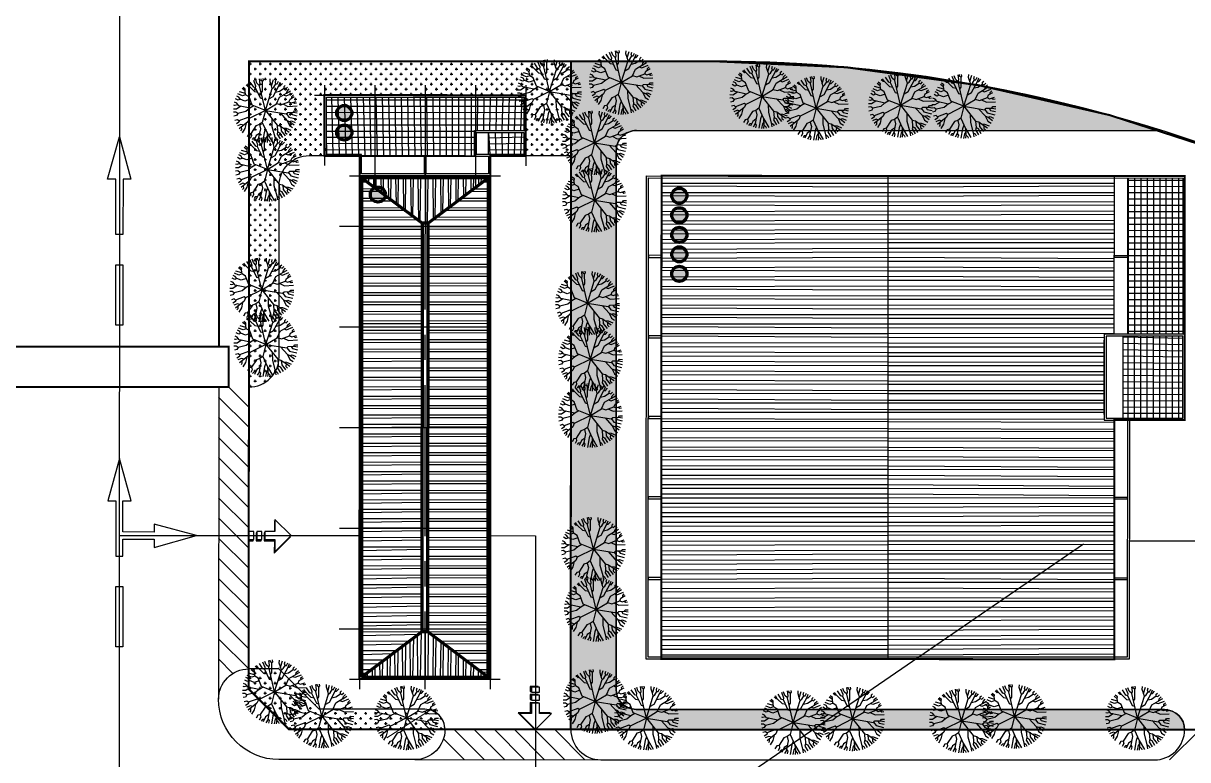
# Model space of a CAD drawing. Header units: millimetres. Extents: x -840588 to 786814, y -467537 to 194195.
# Drawn here: x 273541 to 389254, y -103878 to -30733 of the extents above; entities that cross this region are included whole.
import ezdxf

# ---------------------------------------------------------------- set-up
doc = ezdxf.new("R2010")
doc.units = ezdxf.units.MM
doc.header["$LTSCALE"] = 100
doc.header["$MEASUREMENT"] = 0
doc.linetypes.add('CENTER2', pattern=[1.125, 0.75, -0.125, 0.125, -0.125])
for name, color, linetype in [('1gt tim duong', 10, 'Continuous'), ('A-Grid', 179, 'CENTER2'), ('A-hatch', 139, 'Continuous'), ('A-tree', 3, 'Continuous'), ('A-Wall', 7, 'Continuous'), ('A-Wall-Patt', 143, 'Continuous'), ('caycay', 96, 'Continuous'), ('ct-ramdoc', 250, 'Continuous'), ('ctrinh-mai 1', 16, 'Continuous'), ('ctrinh-mai 2', 24, 'Continuous'), ('gthong-phan lanxe', 9, 'Continuous'), ('gthong-viahe', 5, 'Continuous'), ('MEPDUONG', 7, 'Continuous')]:
    doc.layers.add(name, color=color, linetype=linetype)
for name, color, linetype, lineweight in [('cotdien', 7, 'Continuous', 13), ('ctrinh-chinh', 24, 'Continuous', 100), ('gthong-duong', 7, 'Continuous', 40), ('PV_X_Lo', 1, 'Continuous', 9)]:
    doc.layers.add(name, color=color, linetype=linetype, lineweight=lineweight)
pattern_1 = [(0, (-615306.8707007195, -1205265.504476796), (2.775557561562891e-16, 0.9375), []), (0, (-615306.5582007201, -1205265.816976796), (2.775557561562891e-16, 0.9375), [])]
pattern_2 = [(0, (-616128.9988550991, -1205339.903976321), (1.665334536937735e-16, 0.625), []), (90, (-616128.9988550991, -1205339.903976321), (-0.625, 1.665334536937735e-16), [])]
pattern_3 = [(90, (-615214.3160087935, -1205276.343466241), (-0.75, 1.110223024625157e-16), []), (90, (-615214.066008794, -1205276.093466241), (-0.75, 1.110223024625157e-16), [])]
pattern_4 = [(179.9999906732922, (615214.1198172845, -1205276.443611895), (1.526078999654675e-07, 0.9374999999999876), []), (179.9999906732922, (615213.8073172342, -1205276.756111843), (1.526078999654675e-07, 0.9374999999999876), [])]

# ---------------------------------------------------------------- blocks, each defined once
blk = doc.blocks.new('tang cao')
blk.add_hatch(color=256).paths.add_polyline_path([(0.750000006519258, 0, 1), (-0.750000006519258, 0, 1)])
blk.add_circle((0, 0), 0.750000006519258)
blk = doc.blocks.new('ARR-LT-T')
blk.add_lwpolyline([(-4.212694860529155, 1.13272828515619), (-4.212694860412739, 0.3499999998603016), (-9.712694860529155, 0.3500000003259629), (-9.71269486041274, -0.3500000000931323), (-4.212694860412739, -0.3500000000931323), (-4.212694860529155, -1.179037770954892), (0, 0)], close=True)
blk = doc.blocks.new('sym-arr')
for points in [[(0.8000001191394404, 0.2013481454923749), (0.7999995815334842, 0.8012414665427059), (0.04903050803113729, 0.04995600017718971), (0.03128327080048621, 0.06770321633666754), (0.03128327045124024, 0.06860805070027709), (0.831282852566801, 0.8689446826465428), (0.8312833901727572, 0.2690513618290424), (1.331283390172757, 0.269051660085097), (1.331283390289173, -0.132296008290723), (1.300000119255856, -0.1322960266843438), (1.300000119372271, 0.2013484439812601)], [(1.481283390312456, 0.2013485517818481), (1.481283390312456, 0.2690517494920641), (1.731283390312456, 0.2690518985036761), (1.73128339019604, -0.1322957696393132), (1.700000119395554, -0.1322957882657647), (1.700000119279139, 0.2013486823998392)], [(2.131283390219323, 0.2690521373879164), (2.131283390219323, -0.1322955307550728), (2.100000119302422, -0.1322955493815243), (2.100000119186006, 0.2013489210512489), (1.881283390219323, 0.2013487906660885), (1.881283390219323, 0.2690519881434739)], [(0.8000001192558557, -0.1999995226506144), (0.8312513218261302, -0.1999995040241629), (0.8309993277071044, -0.7320118863135576), (0.7997629207093269, -0.7007755166850984)]]:
    blk.add_hatch(color=256).paths.add_polyline_path(points)
for p, q in [((0.7999995815334842, 0.8012414665427059), (-5.820766091346741e-10, 0.000904834596440196)), ((0.831282852566801, 0.8689446826465428), (0.03128327045124024, 0.06860805070027709)), ((0.8000001191394404, 0.2013481454923749), (0.7999995815334842, 0.8012414665427059)), ((0.8312833901727572, 0.2690513618290424), (0.831282852566801, 0.8689446826465428)), ((-5.820766091346741e-10, 0.000904834596440196), (0, 0)), ((0, 0), (0.7997160567902029, -0.7997151026502252)), ((0.03128327045124024, 0.06860805070027709), (0.03128327080048621, 0.06770321633666754)), ((0.03128327080048621, 0.06770321633666754), (0.04903050803113729, 0.04995600017718971)), ((1.300000119372271, 0.2013484439812601), (0.8000001191394404, 0.2013481454923749)), ((1.331283390172757, 0.269051660085097), (0.8312833901727572, 0.2690513618290424)), ((1.300000119255856, -0.1999992243945599), (1.300000119372271, 0.2013484439812601)), ((1.331283390289173, -0.132296008290723), (1.331283390172757, 0.269051660085097)), ((1.700000119279139, 0.2013486823998392), (1.450000119279139, 0.2013485331553966)), ((1.450000119279139, 0.2013485331553966), (1.450000119395554, -0.1999991347547621)), ((1.731283390312456, 0.2690518985036761), (1.481283390312456, 0.2690517494920641)), ((1.481283390312456, 0.2690517494920641), (1.481283390312456, 0.2013485517818481)), ((1.700000119279139, -0.1999989857431501), (1.700000119279139, 0.2013486823998392)), ((1.73128339019604, -0.1322957696393132), (1.731283390312456, 0.2690518985036761)), ((2.100000119186006, 0.2013489210512489), (1.850000119302422, 0.201348772039637)), ((1.850000119302422, 0.201348772039637), (1.850000119302422, -0.1999988961033523)), ((2.131283390219323, 0.2690521373879164), (1.881283390219323, 0.2690519881434739)), ((1.881283390219323, 0.2690519881434739), (1.881283390219323, 0.2013487906660885)), ((2.100000119186006, -0.1999987468589097), (2.100000119186006, 0.2013489210512489)), ((2.131283390219323, -0.1322955307550728), (2.131283390219323, 0.2690521373879164)), ((0.7997160567902029, -0.7997151026502252), (0.8000001192558557, -0.1999995226506144)), ((0.8000001192558557, -0.1999995226506144), (1.300000119255856, -0.1999992243945599)), ((0.8309993277071044, -0.7320118863135576), (0.8312513218261302, -0.1999995040241629)), ((1.300000119255856, -0.1322960266843438), (1.331283390289173, -0.132296008290723)), ((1.450000119395554, -0.1999991347547621), (1.700000119279139, -0.1999989857431501)), ((1.700000119395554, -0.1322957882657647), (1.73128339019604, -0.1322957696393132)), ((1.850000119302422, -0.1999988961033523), (2.100000119186006, -0.1999987468589097)), ((2.100000119302422, -0.1322955493815243), (2.131283390219323, -0.1322955307550728)), ((0.7997629207093269, -0.7007755166850984), (0.8309993277071044, -0.7320118863135576))]:
    blk.add_line(p, q)
blk = doc.blocks.new('xuongsuachua')
at = {"layer": 'ctrinh-mai 1'}
h = blk.add_hatch(dxfattribs=at)
h.set_pattern_fill('ANSI32', color=256, scale=2.5, angle=315, style=0)
h.set_pattern_definition(pattern_1)
h.paths.add_polyline_path([(-44, -0.2000000001862645), (-52, -0.2000000001862645), (-52, -8), (-44, -8)])
h.paths.add_polyline_path([(-29.5, -0.2000000001862645), (-44, -0.2000000001862645), (-44, -8), (-29.5, -8)])
h.paths.add_polyline_path([(-29.5, -8), (-44, -8), (-44, -16), (-29.5, -16)])
h.paths.add_polyline_path([(-44, -8), (-52, -8), (-52, -8.100000000093132), (-52, -16), (-44, -16)])
h.paths.add_polyline_path([(-44, -16), (-52, -16), (-52, -16.10000000009313), (-52, -24), (-44, -24)])
h.paths.add_polyline_path([(-29.5, -16), (-44, -16), (-44, -24), (-29.5, -24)])
h.paths.add_polyline_path([(-29.5, -24), (-44, -24), (-44, -32), (-29.5, -32)])
h.paths.add_polyline_path([(-44, -24), (-52, -24), (-52, -24.10000000009313), (-52, -32), (-44, -32)])
h.paths.add_polyline_path([(-44, -32), (-52, -32), (-52, -32.10000000009313), (-52, -40), (-44, -40)])
h.paths.add_polyline_path([(-29.5, -32), (-44, -32), (-44, -40), (-29.5, -40)])
h.paths.add_polyline_path([(-44, -40), (-52, -40), (-52, -40.10000000009313), (-52, -47.8000000002794), (-44, -47.8000000002794)])
h.paths.add_polyline_path([(-29.5, -40), (-44, -40), (-44, -47.8000000002794), (-29.5, -47.8000000002794)])
at = {"layer": 'ctrinh-mai 2'}
h = blk.add_hatch(dxfattribs=at)
h.set_pattern_fill('ANSI32', color=256, scale=2.5, angle=315, style=0)
h.set_pattern_definition(pattern_1)
h.paths.add_polyline_path([(-15, -0.2000000001862645), (-29.5, -0.2000000001862645), (-29.5, -8), (-15, -8)])
h.paths.add_polyline_path([(-7, -0.2000000001862645), (-15, -0.2000000001862645), (-15, -8), (-7, -8), (-7, -7.900000000139698)])
h.paths.add_polyline_path([(-7, -8), (-15, -8), (-15, -16), (-8, -16), (-8, -15.70000000018626), (-7, -15.70000000018626)])
h.paths.add_polyline_path([(-15, -8), (-29.5, -8), (-29.5, -16), (-15, -16)])
h.paths.add_polyline_path([(-15, -16), (-29.5, -16), (-29.5, -24), (-15, -24)])
h.paths.add_polyline_path([(-8, -16), (-15, -16), (-15, -24), (-8, -24)])
h.paths.add_polyline_path([(-7, -24.3000000002794), (-8, -24.3000000002794), (-8, -24), (-15, -24), (-15, -32), (-7, -32), (-7, -31.9000000001397)])
h.paths.add_polyline_path([(-15, -24), (-29.5, -24), (-29.5, -32), (-15, -32)])
h.paths.add_polyline_path([(-15, -32), (-29.5, -32), (-29.5, -40), (-15, -40)])
h.paths.add_polyline_path([(-7, -32), (-15, -32), (-15, -40), (-7, -40), (-7, -39.9000000001397)])
h.paths.add_polyline_path([(-7, -40), (-15, -40), (-15, -47.8000000002794), (-7, -47.8000000002794)])
h.paths.add_polyline_path([(-15, -40), (-29.5, -40), (-29.5, -47.8000000002794), (-15, -47.8000000002794)])
h = blk.add_hatch(dxfattribs=at)
h.set_pattern_fill('ANSI37', color=256, scale=5, angle=315, style=0)
h.set_pattern_definition(pattern_2)
h.paths.add_polyline_path([(-0.2000000003026798, -0.2000000004190952), (-5.700000000186265, -0.2000000001862645), (-5.700000000186265, -8.00000000023283), (-0.2000000001862645, -8)])
h.paths.add_polyline_path([(-0.2000000003026798, -8.00000000023283), (-5.700000000186265, -8.00000000023283), (-5.700000000186265, -15.70000000018626), (-0.2000000001862645, -15.70000000018626)])
h = blk.add_hatch(dxfattribs=at)
h.set_pattern_fill('ANSI37', color=256, scale=5, angle=315, style=0)
h.set_pattern_definition(pattern_2)
h.paths.add_polyline_path([(-6.127303302753717, -15.9000000001397), (-6.127303302753717, -24.05000000051223), (-0.2000000001862645, -24.0500000002794), (-0.2000000001862645, -15.9000000001397)])
at = {"layer": 'A-Wall', "ltscale": 5}
blk.add_lwpolyline([(-5.5, -24.3000000002794), (-5.5, -48), (-53.5, -48), (-53.5, 0), (0, 0), (0, -15.70000000018626)], dxfattribs=at)
blk.add_lwpolyline([(0, -15.70000000018626), (-8, -15.70000000018626), (-8, -24.25), (0, -24.25)], close=True, dxfattribs=at)
at = {"layer": 'A-Wall-Patt'}
for p, q in [((-52, -48), (-52, 0)), ((-29.5, 0), (-29.5, -48)), ((-7, -15.70000000018626), (-7, 0)), ((-5.700000000186265, -0.2000000001862645), (-5.700000000186265, -15.70000000018626)), ((-6.127303302753717, -24.0500000002794), (-6.127303302753717, -15.9000000001397)), ((-8, -23.70000000018626), (-8, -16.3000000002794)), ((-7, -47.8000000002794), (-7, -24.25))]:
    blk.add_line(p, q, dxfattribs=at)
blk.add_lwpolyline([(-5.700000000186265, -24.3000000002794), (-5.700000000186265, -47.8000000002794), (-53.29999999981374, -47.8000000002794), (-53.29999999981374, -0.2000000001862645), (-0.2000000001862645, -0.2000000001862645), (-0.2000000001862645, -15.70000000018626)], dxfattribs=at)
for points in [[(-53.29999999981374, -8.100000000093132), (-52, -8.100000000093132), (-52, -7.900000000139698), (-53.29999999981374, -7.900000000139698)], [(-5.700000000186265, -8.100000000093132), (-7, -8.100000000093132), (-7, -7.900000000139698), (-5.700000000186265, -7.900000000139698)], [(-53.29999999981374, -16.10000000009313), (-52, -16.10000000009313), (-52, -15.9000000001397), (-53.29999999981374, -15.9000000001397)], [(-0.2000000001862645, -15.9000000001397), (-7.800000000279397, -15.9000000001397), (-7.800000000279397, -24.0500000002794), (-0.2000000001862645, -24.0500000002794)], [(-53.29999999981374, -24.10000000009313), (-52, -24.10000000009313), (-52, -23.9000000001397), (-53.29999999981374, -23.9000000001397)], [(-53.29999999981374, -32.10000000009313), (-52, -32.10000000009313), (-52, -31.9000000001397), (-53.29999999981374, -31.9000000001397)], [(-5.700000000186265, -32.10000000009313), (-7, -32.10000000009313), (-7, -31.9000000001397), (-5.700000000186265, -31.9000000001397)], [(-53.29999999981374, -40.10000000009313), (-52, -40.10000000009313), (-52, -39.9000000001397), (-53.29999999981374, -39.9000000001397)], [(-5.700000000186265, -40.10000000009313), (-7, -40.10000000009313), (-7, -39.9000000001397), (-5.700000000186265, -39.9000000001397)]]:
    blk.add_lwpolyline(points, close=True, dxfattribs=at)
blk = doc.blocks.new('luoicot tramxang')
at = {"layer": 'A-Grid', "ltscale": 0.2}
for p, q in [((-11, 0), (11, 0)), ((-10, 1), (-10, -7)), ((-5, 1.000000000232831), (-5, -8.99999999976717)), ((0, 1.000000000232831), (0, -8.99999999976717)), ((5, 1), (5, -9)), ((10, 1), (10, -7)), ((-11, -6), (11, -6)), ((4.286644980311394e-06, -6.300008484628052), (0, -59.00000000046566)), ((-7.499995796009898, -7.999999999068677), (7.500004179542884, -8)), ((-6.499995713122189, -6.999999463558197), (-6.5, -58.99999946448952)), ((6.500004286877811, -7.000000535044819), (6.5, -59.00000053620897)), ((-8.50199434068054, -13.00000000256114), (8.49800565931946, -12.99999999860302)), ((-8.501994335791096, -23.00000000256114), (8.498005664208904, -22.99999999860302)), ((-8.501994330901653, -33.00000000256114), (8.498005669098347, -32.99999999860302)), ((-8.501994325779378, -43.00000000256114), (8.498005674220622, -42.99999999860302)), ((-8.501994320889935, -53.00000000256114), (8.498005679110065, -52.99999999860302)), ((-7.499995785299689, -57.99999999883585), (7.500004190253094, -57.99999999976717))]:
    blk.add_line(p, q, dxfattribs=at)
blk = doc.blocks.new('ctr tramxang')
at = {"layer": 'ctrinh-mai 1'}
h = blk.add_hatch(dxfattribs=at)
h.set_pattern_fill('ANSI32', color=256, scale=2.5, angle=315, style=0)
h.set_pattern_definition(pattern_4)
h.paths.add_polyline_path([(0.3000016674632207, -12.69999976828694), (6.300006245844997, -8.200001027667895), (6.299998171860352, -57.8000010275282), (0.2999984055059031, -53.3000028389506)])
h = blk.add_hatch(dxfattribs=at)
h.set_pattern_fill('ANSI32', color=256, scale=2, angle=45, style=0)
h.set_pattern_definition(pattern_3)
h.paths.add_polyline_path([(-1.583946868777275e-06, -53.30000000167638), (-0.2999978598672897, -53.30000000167638), (-6.300002076663077, -57.80000000190921), (-1.949956640601158e-06, -57.8000000002794)])
h.paths.add_polyline_path([(0.2999984223861247, -53.30000000167638), (-1.583946868777275e-06, -53.30000000167638), (-1.949956640601158e-06, -57.8000000002794), (6.299998050322756, -57.79999999888241), (6.299998050322756, -57.79999693366699)])
at = {"layer": 'ctrinh-mai 2'}
h = blk.add_hatch(dxfattribs=at)
h.set_pattern_fill('ANSI37', color=256, scale=5, angle=315, style=0)
h.set_pattern_definition([(0, (-615214.3160087935, -1205276.343466241), (1.665334536937735e-16, 0.625), []), (90, (-615214.3160087935, -1205276.343466241), (-0.625, 1.665334536937735e-16), [])])
h.paths.add_polyline_path([(9.800000497023575, -0.2000000001862645), (-9.80000049690716, -0.2000000001862645), (-9.800000496790744, -5.900008484954014), (-6.299997843801975, -5.900008485186845), (-6.29999784368556, -6.100008487701416), (4.899997952277772, -6.10000848560594), (4.899997952394187, -3.500010774936527), (9.800000497023575, -3.500010774703696)])
h.paths.add_polyline_path([(9.800000496790744, -3.700010775122792), (6.300002131843939, -3.700010774889961), (6.300002131843939, -5.900008485186845), (9.800000497023575, -5.900008484954014)], flags=17)
h = blk.add_hatch(dxfattribs=at)
h.set_pattern_fill('ANSI32', color=256, scale=2.5, angle=315, style=0)
h.set_pattern_definition(pattern_4)
h.paths.add_polyline_path([(-0.3000015945872292, -53.29999995301478), (-6.300006044097245, -57.79999897489324), (-6.299997970112599, -8.199998976662755), (-0.2999946145573631, -12.69999994873069)])
h = blk.add_hatch(dxfattribs=at)
h.set_pattern_fill('ANSI32', color=256, scale=2, angle=45, style=0)
h.set_pattern_definition(pattern_3)
h.paths.add_polyline_path([(-1.583946868777275e-06, -12.6999999973923), (-0.2999978598672897, -12.6999999973923), (-6.300002076663077, -8.199999997159466), (-1.949956640601158e-06, -8.19999999855645)])
h.paths.add_polyline_path([(0.2999984223861247, -12.6999999973923), (-1.583946868777275e-06, -12.6999999973923), (-1.949956640601158e-06, -8.19999999855645), (6.299998050322756, -8.200000000186265), (6.299998050322756, -8.200003065168858)])
at = {"layer": 'A-hatch'}
for points in [[(-0.299998230766505, -12.69999971939251), (-6.300002076663077, -8.20000000204891), (-6.300002076663077, -57.80000000190921), (-0.3000015777070075, -53.30000279005617)], [(0.2999984223861247, -53.30000000167638), (6.30000213929452, -57.8000000002794), (6.30000213929452, -8.20000000204891), (0.2999980512540787, -12.6999999973923)]]:
    blk.add_lwpolyline(points, close=True, dxfattribs=at)
at = {"layer": 'A-Wall', "ltscale": 5}
blk.add_lwpolyline([(-6.499997843755409, -6.100008485140279), (-10.00000049686059, -6.100008485140279), (-10.00000049686059, 0), (10.00000049686059, 0), (10.00000049686059, -6.100008485140279), (6.500002132030204, -6.100008485140279), (6.500002132030204, -8.000000000931323), (-6.499997843289748, -8.000000000931323), (-6.499997843755409, -6.1000000028871)], dxfattribs=at)
blk.add_lwpolyline([(10.00000049686059, -6.100008485140279), (4.899997952394187, -6.100008485140279), (4.899997952394187, -3.500010774936527), (10.00000049686059, -3.500010774936527)], close=True, dxfattribs=at)
at = {"layer": 'A-Wall'}
blk.add_lwpolyline([(-6.50000209454447, -58.00000000279397), (6.499998034909368, -58), (6.500002156710252, -8.000000000931323), (-6.499997843289748, -8.000000000931323)], close=True, dxfattribs=at)
at = {"layer": 'A-Wall-Patt'}
for p, q in [((6.300002131843939, -5.900008485186845), (6.300002131843939, -3.700010775122792)), ((4.899997952394187, -6.10000848537311), (-6.299997843801975, -6.100008487701416))]:
    blk.add_line(p, q, dxfattribs=at)
blk.add_lwpolyline([(6.30000213207677, -6.100008485140279), (6.30000213207677, -7.800000000745058), (-6.299997843336314, -7.800000000745058), (-6.299997843801975, -5.900008485186845), (-9.80000049690716, -5.900008485186845), (-9.80000049690716, -0.2000000001862645), (9.80000049690716, -0.2000000001862645), (9.80000049690716, -3.500010774936527)], dxfattribs=at)
for points in [[(9.80000049690716, -5.900008485186845), (5.099997952580452, -5.900008485186845), (5.099997952580452, -3.700010775122792), (9.80000049690716, -3.700010775122792)], [(-0.1000020476058125, -7.800000000745058), (0.09999795234762132, -7.800000000745058), (0.09999795234762132, -6.100008486304432), (-0.1000020478386432, -6.100008486304432)]]:
    blk.add_lwpolyline(points, close=True, dxfattribs=at)
at = {"layer": 'ctrinh-chinh'}
blk.add_lwpolyline([(-6.300002076663077, -57.80000000190921), (6.299998050322756, -57.79999999888241), (6.30000213929452, -8.20000000204891), (-6.299997859168798, -8.20000000204891)], close=True, dxfattribs=at)
for points in [[(6.30000213929452, -8.200000000186265), (0.2999984223861247, -12.6999999973923), (-0.2999978598672897, -12.6999999973923), (-6.300002076663077, -8.199999997159466)], [(-0.299998230766505, -12.69999971939251), (-0.3000015777070075, -53.30000279005617)], [(0.2999984223861247, -53.30000000167638), (0.3000017693266273, -12.69999748724513)], [(6.30000213929452, -57.79999999888241), (0.2999984223861247, -53.30000000167638), (-0.2999978598672897, -53.30000000167638), (-6.300002076663077, -57.80000000190921)]]:
    blk.add_lwpolyline(points, dxfattribs=at)
blk = doc.blocks.new('A$C537F0C63')
at = {"layer": 'caycay'}
for p, q in [((3.269952949845901, 10.73353164103173), (2.956771443390608, 11.39790803732103)), ((3.573577700022724, 11.08070473705084), (3.272457403527369, 11.57568824168993)), ((3.910690972326847, 11.37062830588184), (3.788839569944685, 11.81686011959391)), ((3.810128005825391, 11.09643069598314), (3.910690972326847, 11.37062830588184)), ((4.712688563198753, 10.80137484274019), (4.265887160996499, 11.99052643422328)), ((4.700099824054632, 10.83487223221164), (4.906208114261972, 11.58543264324908)), ((4.906208114261972, 11.58543264324908), (4.852080984670465, 12.1454581428552)), ((6.159981289129064, 11.93632074141715), (6.202302373265411, 12.27858844433285)), ((6.353129947037814, 11.71136866716915), (6.159981289129064, 11.93632074141715)), ((6.353129947037814, 11.71136866716915), (6.605483960749552, 11.93623077391385)), ((6.447514687970397, 9.84495994712779), (6.353129947037814, 11.71136866716915)), ((6.605483960749552, 11.93623077391385), (6.617402898351429, 12.259334795428)), ((6.826178093167982, 11.29693891192437), (6.890286666319298, 12.23129105439875)), ((6.970036149243242, 10.92007571294744), (6.826178093167982, 11.29693891192437)), ((6.970036149243242, 10.92007571294744), (7.441234408583114, 11.42699881628141)), ((7.441234408583114, 11.42699881628141), (7.651727496751846, 12.08642798159781)), ((7.68363426896758, 10.90806475621866), (8.019816777752567, 11.97964079065423)), ((8.113333231842262, 10.69883864084841), (8.712313031195663, 11.70768604843033)), ((8.933407776050444, 10.87226001470481), (9.272947348141315, 11.41112699440055)), ((9.171925964052207, 10.85838502353727), (9.537986088387697, 11.24360011898898)), ((2.008086131005257, 8.717519836023712), (0.7635036424217105, 9.129316388596635)), ((1.920139873705921, 9.225739964920649), (1.087115961723612, 9.647311538588838)), ((1.76967368680198, 9.623145921275864), (1.343038968556357, 9.988975225947797)), ((2.008257406407211, 10.05514116568156), (1.666088850062806, 10.35901247844595)), ((1.883955297300417, 9.24431646832818), (1.76967368680198, 9.623145921275864)), ((3.267708861298161, 8.533747915149434), (1.883955297300417, 9.24431646832818)), ((2.310344671936036, 10.1849830326064), (2.008257406407211, 10.05514116568156)), ((2.272467924871307, 10.54832825371341), (2.042717878081021, 10.72445268446245)), ((2.296077634156973, 10.19319036591696), (2.272467924871307, 10.54832825371341)), ((3.222511420288356, 9.660279909650853), (2.296077634156973, 10.19319036591696)), ((3.003826198455499, 10.71583942823054), (2.568862697771692, 11.14364282684619)), ((3.269952949845901, 10.73353164103173), (3.003826198455499, 10.71583942823054)), ((3.993460937123018, 9.543984048803395), (3.222511420288356, 9.660279909650853)), ((4.50370063718583, 8.70506324478265), (3.269952949845901, 10.73353164103173)), ((3.810128005825391, 11.09643069598314), (3.573577700022724, 11.08070473705084)), ((4.235841180721764, 10.50048805131519), (3.810128005825391, 11.09643069598314)), ((4.592421611992904, 10.24268936957378), (4.235841180721764, 10.50048805131519)), ((4.577421300939022, 10.28284407086176), (4.712688563198753, 10.80137484274019)), ((6.125898059370229, 6.139521315279126), (4.577421300939022, 10.28284407086176)), ((6.125898059370229, 6.139521315279126), (6.970036149243242, 10.92007571294744)), ((6.717420145090728, 9.489459469132271), (6.447514687970397, 9.84495994712779)), ((6.948042777010414, 8.570320168466424), (7.76638461697803, 10.55685856171476)), ((7.392351211692585, 9.648875252361904), (7.965382829468581, 9.797246468468074)), ((7.76638461697803, 10.55685856171476), (7.68363426896758, 10.90806475621866)), ((7.76638461697803, 10.55685856171476), (8.113333231842262, 10.69883864084841)), ((7.965382829468581, 9.797246468468074), (8.933407776050444, 10.87226001470481)), ((8.933407776050444, 10.87226001470481), (9.171925964052207, 10.85838502353727)), ((9.092822924165375, 8.921003827472305), (9.745379681935447, 9.38050785887026)), ((9.733678942880942, 10.44985240105962), (10.13871553562058, 10.78615722681207)), ((9.786865097747068, 10.09668076723392), (9.733678942880942, 10.44985240105962)), ((9.745379681935447, 9.38050785887026), (9.786865097747068, 10.09668076723392)), ((9.745379681935447, 9.38050785887026), (10.35249974897306, 9.183089075660973)), ((9.759203255198372, 9.619244142235402), (10.88575250038048, 10.01737219720235)), ((9.786865097747068, 10.09668076723392), (10.35685576614924, 10.5884511891054)), ((10.35249974897306, 9.183089075660973), (11.20201209581137, 9.59306054910121)), ((10.80974500087541, 8.559510920527828), (11.04832709143011, 8.991530669089116)), ((11.04832709143011, 8.991530669089116), (11.44374410946693, 9.207825855861302)), ((0.4466466944213607, 7.186909447627841), (0.08666564667146304, 7.2448509023925)), ((1.12084364940165, 7.320901045324717), (0.1511815814883448, 7.552586191002774)), ((1.280611972542829, 8.044912836274307), (0.444487546075834, 8.466659778718167)), ((0.7097976248769555, 7.419110072511103), (0.4466466944213607, 7.186909447627841)), ((0.9218848354175861, 8.526406249260617), (0.5914981488203921, 8.797440291094972)), ((0.9357337090696092, 8.218872061683214), (0.9218848354175861, 8.526406249260617)), ((1.541375211712875, 7.549264594850683), (1.12084364940165, 7.320901045324717)), ((1.521030883770436, 7.555591163691133), (1.280611972542829, 8.044912836274307)), ((3.097987199351337, 7.065927705370996), (1.521030883770436, 7.555591163691133)), ((2.703754449681583, 7.188340914177388), (1.757476259455871, 6.679553776459215)), ((2.5351559760893, 8.909919010715385), (2.008086131005257, 8.717519836023712)), ((3.884867362274235, 7.354371150599036), (3.097987199351337, 7.065927705370996)), ((3.914115354094974, 7.298525660517043), (3.267708861298161, 8.533747915149434)), ((6.125898059370229, 6.139521315279126), (3.914115354094974, 7.298525660517043)), ((5.316408449507435, 8.305498213470855), (4.50370063718583, 8.70506324478265)), ((6.125898059370229, 6.139521315279126), (8.578119715861249, 7.281614840641851)), ((6.527199968382774, 8.412167402177147), (6.948042777010414, 8.570320168466424)), ((8.279060999553622, 7.142313947006187), (9.0886019582249, 6.750771228889789)), ((8.578119715861249, 7.281614840641851), (9.092822924165375, 8.921003827472305)), ((8.94424461397648, 8.447760988721711), (9.944313991869421, 8.175001025898382)), ((9.075402950122225, 6.757166716884967), (9.900688603102026, 6.150819989943557)), ((9.0886019582249, 6.750771228889789), (11.18806748264615, 7.336222721740342)), ((9.944313991869421, 8.175001025898382), (10.80974500087541, 8.559510920527828)), ((10.77352595946286, 7.220637597380119), (11.64532254343067, 6.712682137225784)), ((10.79366673980257, 8.552387381641893), (11.20595707066968, 8.407509828190086)), ((11.18806748264615, 7.336222721740342), (11.54099752982074, 7.835271000905777)), ((11.20595707066968, 8.407509828190086), (11.70062178621083, 8.711759320220153)), ((11.33254625860354, 7.540524095533328), (11.89576276779189, 7.413002362918633)), ((11.54099752982074, 7.835271000905777), (11.95948603860597, 8.053456869412912)), ((11.64532254343067, 6.712682137225784), (12.23443119234435, 6.755833524115587)), ((11.89576276779189, 7.413002362918633), (12.11310363743178, 7.4986918541872)), ((0.5706603464168438, 5.768348654561123), (-1.699427230050787e-06, 5.730386201154033)), ((1.757476259455871, 6.679553776459215), (0.00855774800220388, 6.661205396139849)), ((0.7806298194373085, 5.506956316930882), (0.04189879572368227, 5.315400935116486)), ((1.063396316407307, 5.057959221958299), (0.1397583337929973, 4.775609911099309)), ((1.715808944849414, 4.625734219735023), (0.307439249689196, 4.179975674378511)), ((0.7973220304920687, 5.486148682266503), (0.5706603464168438, 5.768348654561123)), ((1.863759347223095, 5.527326392111718), (0.7973220304920687, 5.486148682266503)), ((1.301357276712224, 5.505615774418402), (1.063396316407307, 5.057959221958299)), ((2.147618291040999, 5.278660692089034), (1.715808944849414, 4.625734219735023)), ((2.179125049486174, 5.25103580450741), (1.863759347223095, 5.527326392111718)), ((3.339595652047137, 5.512285084278119), (2.113923366072413, 3.99826194187699)), ((6.125898059370229, 6.139521315279126), (2.179125049486174, 5.25103580450741)), ((6.125898059370229, 6.139521315279126), (4.039744528603478, 3.175083687405277)), ((4.993965494963049, 4.531040710644447), (5.060837633816845, 3.005173691082746)), ((6.125898059370229, 6.139521315279126), (9.309124815248651, 4.773858037136961)), ((6.125898059370229, 6.139521315279126), (6.842971201978798, 3.89649221743457)), ((9.309124815248651, 4.773858037136961), (9.56344752651421, 4.969106941811333)), ((9.309124815248651, 4.773858037136961), (9.616567334425781, 4.170077324375598)), ((9.56344752651421, 4.969106941811333), (11.29217119894747, 4.430094099112466)), ((9.900688603102026, 6.150819989943557), (11.46386237296974, 5.868288854795537)), ((11.29217119894747, 4.430094099112466), (11.5425597731919, 4.68452039962358)), ((11.46386237296974, 5.868288854795537), (11.83055046181835, 6.160203181647375)), ((11.46386237296974, 5.868288854795537), (11.72795570972085, 5.469711782065133)), ((11.5425597731919, 4.68452039962358), (12.06343262891096, 4.577516196506622)), ((11.72795570972085, 5.469711782065133), (12.21933158095999, 5.388423248077743)), ((11.83055046181835, 6.160203181647375), (12.26543294043586, 6.154373944329564)), ((1.230773230763589, 3.880098522535263), (0.5654086178583384, 3.53661498738802)), ((1.603983964610961, 3.791791144500166), (0.7979776640349883, 3.08873558965206)), ((1.703781163858366, 3.019787908731814), (1.11193678613563, 2.596291564444982)), ((1.623038097397512, 3.787286263777787), (1.230773230763589, 3.880098522535263)), ((2.360128743846872, 2.528373258541251), (1.492859571077133, 2.110982061632967)), ((2.113923366072413, 3.99826194187699), (1.623038097397512, 3.787286263777787)), ((2.086705644269387, 3.98654600703594), (1.703781163858366, 3.019787908731814)), ((2.496129963798012, 2.269877917915437), (1.822411499113514, 1.760689831018681)), ((2.952599385069334, 2.620357636184053), (2.360128743846872, 2.528373258541251)), ((3.428623164742021, 2.985834134982724), (2.496129963798012, 2.269877917915437)), ((2.496129963798012, 2.269877917915437), (2.56307497484886, 1.709560079856601)), ((3.369906157186051, 2.940729452180676), (3.339813401926222, 2.088173656051367)), ((4.039744528603478, 3.175083687405277), (3.428623164742021, 2.985834134982724)), ((4.039744528603478, 3.175083687405277), (4.031693542077846, 1.955804082903342)), ((5.060837633816845, 3.005173691082746), (4.630837960547069, 0.98501350143124)), ((6.842971201978798, 3.89649221743457), (6.058139944627328, 1.852742682112876)), ((6.328418276112643, 2.556572256453364), (6.621925523577374, 1.860491597191867)), ((6.842971201978798, 3.89649221743457), (7.432333557888342, 3.519514546744176)), ((7.432333557888342, 3.519514546744176), (7.280434323314694, 2.677135711990559)), ((7.280434323314694, 2.677135711990559), (7.715867288097797, 1.041460912816547)), ((7.432333557888342, 3.519514546744176), (8.098582012036786, 3.326026642433135)), ((8.098582012036786, 3.326026642433135), (9.111636380646814, 1.936837856093916)), ((9.616567334425781, 4.170077324375598), (11.35931998142405, 2.929313197353622)), ((9.93769863442867, 3.941450450896809), (10.23341044859262, 2.932877378403646)), ((10.23341044859262, 2.932877378403646), (10.78588893792767, 2.142211417256476)), ((10.47633774106362, 3.557950291473389), (10.95106070157999, 3.753440934466198)), ((10.9181057199894, 3.243447097807802), (10.92924841445711, 2.741344290425332)), ((10.92924841445711, 2.741344290425332), (11.10547083382698, 2.548124503166036)), ((10.95106070157999, 3.753440934466198), (11.66045975862653, 3.481945362666011)), ((11.22320598487931, 4.451586098773987), (11.30987888816526, 4.16373455730718)), ((11.30987888816526, 4.16373455730718), (11.83210555871847, 3.873839490315731)), ((2.56307497484886, 1.709560079856601), (2.246554855188151, 1.380875038601516)), ((3.339813401926222, 2.088173656051367), (2.637745125197398, 1.087092649082479)), ((3.661068871806492, 1.723103908010671), (3.151986367873178, 0.7683009200591187)), ((4.151889424236288, 1.488197098566161), (3.632459803578968, 0.5291005140024936)), ((4.031693542077846, 1.955804082903342), (3.661068871806492, 1.723103908010671)), ((4.029956023412524, 1.954728688528121), (4.151889424236288, 1.488197098566161)), ((4.291746997165319, 0.7246533119759988), (4.111621739852126, 0.339800697278406)), ((4.630837960547069, 0.98501350143124), (4.291746997165319, 0.7246533119759988)), ((4.630837960547069, 0.98501350143124), (4.553144487388636, 0.2048409433373308)), ((6.058139944627328, 1.852742682112876), (5.148106664306397, 0.07830981133520254)), ((5.687346443359274, 0.2823844214362907), (5.63783512871305, 0.01939518188373768)), ((6.046166258151061, 0.6926535401726142), (5.687346443359274, 0.2823844214362907)), ((6.032371784920542, 0.6769075088304817), (6.148760987558489, 2.060398401226848e-06)), ((6.058139944627328, 1.852742682112876), (6.046166258151061, 0.6926535401726142)), ((6.051426148278551, 1.202184490222862), (6.300487340380641, 0.8879269488934369)), ((6.300487340380641, 0.8879269488934369), (6.566832978940511, 0.01583402863980155)), ((6.621925523577374, 1.860491597191867), (7.04603830007909, 0.06930147462480818)), ((7.715867288097797, 1.041460912816547), (7.500958808541327, 0.7001980161367101)), ((7.500958808541327, 0.7001980161367101), (7.660945140349213, 0.1949458228082221)), ((7.510773716396216, 1.811866424770415), (8.13382774245838, 1.455661724790843)), ((7.68101589476646, 0.9861165687689208), (8.13231261911642, 0.3370629204364377)), ((8.13382774245838, 1.455661724790843), (8.63363335412214, 0.5354539643340104)), ((8.374018521320977, 1.013457626351737), (8.758654683351779, 0.9918956518486084)), ((8.758654683351779, 0.9918956518486084), (8.994797214174469, 0.7114704464074748)), ((9.111636380646814, 1.936837856093916), (9.05441034496107, 1.457435791671742)), ((9.05441034496107, 1.457435791671742), (9.356284565004898, 0.9185323608435283)), ((9.108831235360412, 1.913318816441461), (9.563043515889149, 1.847932786524325)), ((9.563043515889149, 1.847932786524325), (9.928087916650838, 1.318988235496363))]:
    blk.add_line(p, q, dxfattribs=at)

msp = doc.modelspace()

# ---------------------------------------------------------------- hatches: boundary and pattern name
at = {"layer": 'A-tree'}
h = msp.add_hatch(dxfattribs=at)
h.set_pattern_fill('CROSS', color=256, scale=2000.000000000001, angle=-360.0227408171721, style=0)
h.set_pattern_definition([(359.9772591828279, (-616218387.0630271, -1205141167.613114), (500.1984116790875, 499.801509555262), [250.0000000000001, -750.0000000000002]), (89.97725918282791, (-616218262.1126498, -1205141292.662717), (-499.8015095552619, 500.1984116790875), [250.0000000000001, -750.0000000000002])])
edge = h.paths.add_edge_path(flags=0)
edge.add_line((327969.7534648812, -34495.5377441522), (316234.4983498628, -34495.48889745431))
edge.add_line((316234.4983498626, -34495.48889745433), (295969.7508351739, -34495.49054238925))
edge.add_line((295969.7508351743, -34495.49054238923), (295956.9015854361, -66870.88352595961))
edge.add_ellipse((295958.0921631685, -63870.88376197266), major_axis=(-2120.478220172251, 2122.162133271799), ratio=0.9999999999199338, start_angle=135.0000024545289, end_angle=225.0000000022937)
edge.add_line((298958.0919272206, -63872.07446834428), (298964.8417781622, -46865.73964506131))
edge.add_ellipse((301964.8415422143, -46866.93035236421), major_axis=(-2120.478220172251, 2122.162133271799), ratio=0.9999999999587382, start_angle=-45.00000001007561, end_angle=44.99999998339513, ccw=False)
edge.add_line((301966.0322490516, -43866.93058842851), (303466.0312800236, -43867.52594104371))
edge.add_line((303466.0312800236, -43867.52594104371), (303470.4144908549, -37867.52720815559))
edge.add_line((303470.4144908551, -37867.52720815559), (323470.4129156586, -37875.46525039933))
edge.add_line((323470.4129156583, -37875.46525039933), (323466.6819762149, -43875.46424217537))
edge.add_line((323466.6819762149, -43875.46424217541), (327966.0298430511, -43877.25004304025))
edge.add_line((327966.0298430511, -43877.25004304021), (327969.7534648809, -34495.5377441522))
h = msp.add_hatch(dxfattribs=at)
h.set_pattern_fill('CROSS', color=256, scale=2000.000000000001, angle=-360.0227408171721, style=0)
h.set_pattern_definition([(359.9772591828279, (-616218387.0630271, -1205141167.613114), (500.1984116790875, 499.8015095552622), [250.0000000000001, -750.0000000000002]), (89.97725918282791, (-616218262.1126498, -1205141292.662717), (-499.8015095552619, 500.1984116790875), [250.0000000000002, -750.0000000000005])])
edge = h.paths.add_edge_path(flags=0)
edge.add_line((327943.4063474715, -100877.266711855), (388943.4404753892, -100902.7414219957))
edge.add_ellipse((386943.4404968204, -100902.4489109569), major_axis=(1414.774755263411, 1413.652146530579), ratio=0.9999999999830592, start_angle=315.0143609926636, end_angle=404.9999833652394)
edge.add_line((386944.2348817475, -98902.44906895148), (334444.1774608939, -98879.84610040214))
edge.add_ellipse((334444.9939768377, -96879.84626718053), major_axis=(-1413.652146682392, 1414.774755415345), ratio=0.9999999998529933, start_angle=44.999999997541295, end_angle=134.999349353569, ccw=False)
edge.add_line((332444.9941343688, -96879.05246270006), (332466.2275359873, -43381.2285123534))
edge.add_ellipse((334466.2273782233, -43382.02231660099), major_axis=(-1413.652146451788, 1414.774755184558), ratio=0.9999999999983512, start_angle=-45.000000006717414, end_angle=45.00000000004718, ccw=False)
edge.add_line((334467.0211827037, -41382.02247436526), (386740.3209211556, -41402.7698594522))
edge.add_ellipse((341899.9784661609, -183495.4990444158), major_axis=(105400.719268141, 105317.0849175442), ratio=0.9999999999807745, start_angle=27.5085564807362, end_angle=44.96676368050582)
edge.add_line((342045.5492601905, -34495.57015899584), (327969.7534034864, -34495.52582948436))
edge.add_line((327969.7534034862, -34495.52582948437), (327958.617214263, -62553.29543448276))
edge.add_line((327958.617214263, -62553.29543448276), (327955.6495079935, -70030.46862446521))
edge.add_line((327955.6495079935, -70030.4686244652), (327943.4063474715, -100877.2667118549))
h = msp.add_hatch(dxfattribs=at)
h.set_pattern_fill('CROSS', color=256, scale=2000.000000000001, angle=-360.0227408171684, style=0)
h.set_pattern_definition([(359.9772591828316, (-616218387.0630271, -1205141167.613114), (500.1984116790561, 499.8015095552933), [250.0000000000002, -750.0000000000005]), (89.97725918282791, (-616218262.1126498, -1205141292.662717), (-499.8015095552933, 500.1984116790561), [250.0000000000002, -750.0000000000005])])
edge = h.paths.add_edge_path(flags=0)
edge.add_line((298945.7681322213, -94866.5109242682), (295945.7889679326, -94870.48962649383))
edge.add_line((295945.7889679325, -94870.48962649386), (295944.9975516845, -96864.56438614357))
edge.add_line((295944.9975516847, -96864.56438614358), (299943.4096973938, -100866.1516798366))
edge.add_line((299943.4096973937, -100866.1516798365), (315443.3860094887, -100872.304650121))
edge.add_ellipse((313443.3861674206, -100871.5107168854), major_axis=(1414.774755184559, 1413.652146451789), ratio=0.9999999999401449, start_angle=314.9999963030462, end_angle=405.0000000050498)
edge.add_line((313444.1799715516, -98871.5108746495), (302943.4263209029, -98867.34236994457))
edge.add_line((302943.4263209029, -98867.34236994457), (298945.7681322211, -94866.51092426824))

# ---------------------------------------------------------------- linework, layer by layer
at = {"layer": '1gt tim duong', "ltscale": 3}
for p, q in [((283126.5527316713, 20327.60658590484), (283075.6413815787, -107944.141692423)), ((283086.0934060244, -81610.142697682), (306951.06493058, -81619.62187766975)), ((319951.0466613906, -81624.78144034285), (324451.1235852556, -81626.2543682093)), ((324451.1235852556, -81626.2543682093), (324440.7695473825, -108875.5740719919)), ((383450.8428278482, -82149.28501812383), (396450.7702993976, -82154.44471735328))]:
    msp.add_line(p, q, dxfattribs=at)
at = {"layer": 'A-tree'}
for p, q in [((295969.7508351743, -34495.49054238923), (295956.9015853196, -66870.88352572675)), ((316234.4983497465, -34495.48889722144), (295969.7508351743, -34495.49054238923)), ((327969.7534648812, -34495.5377441522), (316234.4983497465, -34495.48889722144)), ((327969.7534034862, -34495.52582948437), (327958.6172142629, -62553.29543471559)), ((327966.0298430511, -43877.25004304021), (327969.753464881, -34495.5377441522)), ((342045.549260074, -34495.5701589958), (327969.7534034862, -34495.52582948437)), ((303466.0312800236, -43867.52594104371), (303470.4144908551, -37867.52720792276)), ((303470.4144908551, -37867.52720792276), (323470.4129156583, -37875.46525039933)), ((323470.4129156583, -37875.46525039933), (323466.6819762149, -43875.46424217541)), ((334467.0211827037, -41382.02247436526), (386740.320921272, -41402.76985945225)), ((301966.0322490517, -43866.93058819568), (303466.0312800236, -43867.52594104371)), ((323466.6819762149, -43875.46424217541), (327966.0298430511, -43877.25004304025)), ((332444.9941344853, -96879.05246270017), (332466.2275361038, -43381.22851212069)), ((298958.0919272206, -63872.07446834428), (298964.8417781622, -46865.73964506131)), ((327958.6172142629, -62553.29543471559), (327955.6495081099, -70030.46862446525)), ((327955.6495081099, -70030.46862446525), (327943.4063475879, -100877.2667118551)), ((295945.7889679325, -94870.48962649386), (295944.9975516846, -96864.56438637641)), ((298945.7681322213, -94866.5109242682), (295945.7889679325, -94870.48962649386)), ((302943.4263209029, -98867.34236994457), (298945.7681322213, -94866.5109242682)), ((295944.9975516846, -96864.56438637641), (299943.4096972772, -100866.1516798365)), ((313444.1799714352, -98871.51087464945), (302943.4263209029, -98867.34236994457)), ((386944.2348818639, -98902.44906895148), (334444.1774607775, -98879.8461004021)), ((299943.4096972772, -100866.1516798365), (315443.3860094891, -100872.3046498883)), ((327943.4063475879, -100877.2667118551), (388943.440475389, -100902.7414219957))]:
    msp.add_line(p, q, dxfattribs=at)
for centre, radius, start, end in [((341899.9784663937, -183495.4990444158), 148999.9999957472, 72.48581566211283, 89.94402286014052), ((295958.0921631687, -63870.88376173983), 3000.000000259573, 269.9772616374273, 359.9772591828279), ((313443.3861674206, -100871.5107168854), 1999.999999671626, 359.9772554875831, 89.97725918949754), ((386943.4404968203, -100902.4489111897), 1999.999999945863, 359.9916201893228, 89.9772425475823)]:
    msp.add_arc(centre, radius, start, end, dxfattribs=at)
at = {"layer": 'A-tree', "extrusion": (0, 0, -1)}
for centre, radius, start, end in [((-334466.2273783397, -43382.02231660104), 1999.999999796462, 0.02274081717209053, 90.02274082384172), ((-301964.8415422143, -46866.93035236421), 3000.000000381363, 0.02274083050495726, 90.02274082384172), ((-334444.9939768377, -96879.84626718053), 1999.999999914788, 270.0233914660612, 0.02274081717209053)]:
    msp.add_arc(centre, radius, start, end, dxfattribs=at)
at = {"layer": 'cotdien'}
msp.add_line((314174.8158883248, -98818.13923649171), (309653.0572952959, -101693.431111552), dxfattribs=at)
at = {"layer": 'ct-ramdoc'}
for p, q in [((292956.8686424505, -66865.54889118645), (292942.1744023348, -97864.12831964572)), ((295951.2652889977, -68862.15824987052), (293891.9739319806, -66801.23247923257)), ((295950.4714847502, -70862.1580923392), (292951.7744137723, -67861.08102241563)), ((295949.6776805024, -72862.15793480791), (292950.9806095248, -69861.08086488431)), ((295948.7224599682, -74861.99623280605), (292950.02538899, -71860.91916311525)), ((295947.8479474605, -76861.9153031558), (292949.1508764828, -73860.83823323215)), ((295946.9734349531, -78861.83437303994), (292948.2763639754, -75860.75730334914)), ((295947.1607573835, -80862.81612120202), (292948.4636864056, -77861.73905127835)), ((295946.2055368494, -82862.65441920009), (292947.5084658713, -79861.57734950932)), ((295945.3310243418, -84862.57348954989), (292946.6339533639, -81861.49641962627)), ((295944.4565118343, -86862.49255943397), (292945.7594408563, -83861.4154897432)), ((295943.3258631761, -88865.64173667542), (292944.6287921983, -85864.56466675177)), ((295942.3706426419, -90865.48003467351), (292943.6735716639, -87864.40296498273)), ((295941.4961301344, -92865.39910502327), (292942.7990591563, -89864.32203509966)), ((295940.6216176269, -94865.31817490744), (292941.924546649, -91864.2411052166)), ((294379.933508765, -95304.1856596156), (292941.0500341417, -93864.16017533354)), ((317350.8240219884, -103872.9561032004), (315291.5335748851, -101812.029423487)), ((319350.8238644573, -103873.749907448), (316352.1281184621, -100872.6715137094)), ((321350.823706926, -103874.5437116957), (318352.1279609306, -100873.4653179571)), ((323350.6621332243, -103875.1759714728), (320351.9663872292, -100874.0975777342)), ((325350.5812674334, -103875.8890033687), (322351.8855214381, -100874.8106096301)), ((327350.5004016424, -103876.6020352646), (324351.804655647, -100875.523641526)), ((329350.420551691, -103877.3150675637), (326351.7248056958, -100876.2366738251)), ((387442.5243135326, -103901.1370358836), (390443.6013833398, -100902.4399649057)), ((312442.2183901641, -103869.5924754826), (330942.2147789258, -103879.2210324935))]:
    msp.add_line(p, q, dxfattribs=at)
at = {"layer": 'ctrinh-chinh', "const_width": 200.0000000000001}
msp.add_lwpolyline([(306966.0374618007, -43868.93031326421), (306945.3985045324, -95868.92629333465), (319945.3976100636, -95874.08594369591), (319966.0299805067, -43874.0748258541), (323466.0361621676, -43875.47919830734), (323468.4201195164, -37875.47967191121), (303468.4207011082, -37867.54162904027), (303466.0392883653, -43867.54115644636), (306966.0374618007, -43868.93031326421)], dxfattribs=at)
for points in [[(388965.2300912528, -45901.48437183225), (336965.2341870664, -45880.84546139328), (336946.1828851228, -93880.84168064204), (381946.1793406687, -93898.70227621423), (381955.6057661095, -70148.70414689847), (388955.6052147498, -70151.48246176526)], [(293958.4561722966, -62865.94610837291), (270458.4580230566, -62856.61890846291), (270460.4425336757, -57856.61930229116), (262460.4431639173, -57853.44408530059), (262458.4586532982, -62853.44369147234), (238958.4605041744, -62844.11649156238), (238956.8728956791, -66844.11617649978), (262456.8710448027, -66853.44337640973), (262454.8865341836, -71853.44298258155), (270454.8859039419, -71856.61819957211), (270456.8704145611, -66856.61859340034), (293958.018162251, -66867.32912728193)]]:
    msp.add_lwpolyline(points, close=True, dxfattribs=at)
at = {"layer": 'gthong-duong', "ltscale": 2}
msp.add_lwpolyline([(288591.7924375412, -15362.8958941736, 0.1987191982992952), (292973.1028129722, -25963.35062915027), (292958.4562509459, -62865.54920624904)], format="xyb", dxfattribs=at)
at = {"layer": 'gthong-phan lanxe', "ltscale": 8}
for points in [[(283446.7660565968, -54720.3509977034), (283444.3846438538, -60720.35052510945), (282744.3846990364, -60720.07269362279), (282746.7661117793, -54720.07316621675)], [(283436.2265710296, -81260.25097646027), (283437.4569873055, -78160.20160619705), (284266.4946928676, -78160.53065328182), (283089.1290423173, -73947.36816197296), (281954.7288188443, -78159.61310842437), (282737.4570424881, -78159.92377471038), (282735.2740803413, -83659.9233417319), (283435.2740256243, -83660.20117298597), (283435.9487395427, -81960.25092151058), (286535.9605046333, -81961.48132286094), (286535.6314576649, -82790.51902842292), (290748.7939489736, -81613.15337787292), (286536.5490025222, -80478.75315439959), (286536.2383361198, -81261.48137804342)], [(283434.0833190201, -86660.200936456), (283431.7019062772, -92660.2004638621), (282731.7019614599, -92659.92263237544), (282734.0833742028, -86659.92310496939)]]:
    msp.add_lwpolyline(points, close=True, dxfattribs=at)
at = {"layer": 'gthong-viahe'}
msp.add_lwpolyline([(295969.7508351736, -34495.49054332056), (295944.9975516846, -96864.56438637641), (299943.4096976265, -100866.1516798367), (431847.4641070884, -100918.5131620581)], dxfattribs=at)
for points in [[(327969.7534648812, -34495.5377441522), (316234.4983497465, -34495.48889722144), (295969.7508351738, -34495.4905428549), (295956.9015854357, -66870.88352595957, 0.4142135498480358), (298958.0919272208, -63872.07446857711), (298964.8417782787, -46865.73964529415, -0.414213562373095), (301966.0322483532, -43866.93058796258), (303466.0312800236, -43867.52594104371), (303470.4144908551, -37867.52720792276), (323470.4111173909, -37875.46524968559), (323466.6819762149, -43875.46424217541), (327966.0297769272, -43877.25004301401)], [(334444.1774606612, -98879.84610016922), (386944.2353075043, -98901.18865104193, -0.4141400664385116), (388943.4409009131, -100901.4810038532), (327943.4063474715, -100877.2667116221), (327969.7534034862, -34495.52582948437), (342045.549260074, -34495.5701589958, -0.07632348518380745), (386740.3209211556, -41402.76985945216), (334467.0211827039, -41382.0224738996, 0.4142135623743933), (332466.2275359874, -43381.2285121206), (332444.9941344853, -96879.05246270017, 0.4142102362672404)], [(413386.2784673545, -76963.50842361899, -0.2873925601026082), (406349.8373903007, -49155.57316612164, 0.112050648266749), (342045.5493619813, -34495.58207367972), (327969.7534648812, -34495.5377441522), (327943.4064089829, -100877.27862629), (406943.5731626192, -100908.6393311034, -3.179790871240888), (406944.1910070888, -100908.6395763273), (419942.8264300543, -100913.4566762898), (419950.4141780803, -83239.37295205005)], [(313444.1800999579, -98871.51087470046), (302943.4263209028, -98867.3423701774), (298945.76814572, -94866.51093777777), (295945.7691616503, -94865.32023171573), (295944.9756935456, -96864.56437793368), (299943.387839371, -100866.1516709283), (315443.3860096055, -100872.3046498883, 0.4142135623673082)]]:
    msp.add_lwpolyline(points, format="xyb", close=True, dxfattribs=at)
for points in [[(386740.2831789621, -41402.76984447225), (334467.0211827039, -41382.0224738996, 0.4142135623743934), (332466.2275359874, -43381.2285121206), (332444.9941344853, -96879.05246270017, 0.414213477308203), (334444.1995917941, -98879.84610918598), (386944.2353075043, -98901.18865104193, -0.4142135623692195), (388943.4407645824, -100901.9828784402), (388943.4407565927, -100902.0027151437)], [(315443.4078651742, -100872.3108406825, -0.4140644463107602), (312442.2183900477, -103869.5924754825), (298939.7925169966, -103866.5092628216, -0.4142135623617293), (292942.1744025664, -97864.12832267261), (292942.174402567, -97864.1283210428, -0.4142135623730951), (295943.3648726414, -94865.31926371124), (295945.7910211918, -94865.32022665482)], [(327943.4055041839, -100879.5579850265, 0.4140644463334776), (330942.2147790423, -103879.2210322607), (385942.2500052674, -103901.5508919032, 0.4142185204729401), (388943.4404950322, -100902.6910507195), (388943.4407565927, -100902.0027151437)]]:
    msp.add_lwpolyline(points, format="xyb", dxfattribs=at)
at = {"layer": 'MEPDUONG'}
msp.add_line((325792.6383359498, -118841.6976795614), (378906.9029337018, -82429.99089222132), dxfattribs=at)
at = {"layer": 'PV_X_Lo', "ltscale": 5, "const_width": 200.0000000000001}
msp.add_lwpolyline([(327969.7534691346, -34495.52585419047), (316234.4983481171, -34495.48889559096), (295969.6642580241, -34495.49054155418), (295944.9109745482, -96864.56435131528), (299943.3231202573, -100866.1516450083), (327943.4064084013, -100877.2786251256)], close=True, dxfattribs=at)
msp.add_lwpolyline([(406349.8373893694, -49155.57316612132, 0.1120508146030191), (342045.5492117513, -34495.57018412235), (327969.7534691345, -34495.5258544233), (327943.4064084012, -100877.2786253585), (411943.5727683256, -100910.6238407911, -3.179790871240888), (411944.1906127951, -100910.6240860149), (419942.8264295888, -100913.4566753582), (419950.414177615, -83239.37295111854), (413387.2910964716, -76964.47658152366, -0.2875599000673781)], format="xyb", close=True, dxfattribs=at)

# ---------------------------------------------------------------- block references
at = {"xscale": 1000.000000000001, "yscale": 1000.000000000001, "zscale": 1000.000000000001, "rotation": 359.9772591828279}
for name, p in [('ctr tramxang', (313468.4204103124, -37871.51064954442)), ('xuongsuachua', (388965.2300912528, -45901.48437183225))]:
    msp.add_blockref(name, p, dxfattribs=at)
at = {"layer": 'A-Grid', "xscale": 1000.000000000001, "yscale": 1000.000000000001, "zscale": 1000.000000000001, "rotation": 359.9772591828279}
msp.add_blockref('luoicot tramxang', (313468.4183625669, -37871.51064966299), dxfattribs=at)
at = {"layer": 'caycay', "extrusion": (-1.849088780389791e-06, -5.240423503569551e-08, 0.9999999999982891), "xscale": -518.4000000042536, "yscale": 518.3999999426321, "zscale": 518.4000000000002, "rotation": 3.269462154405618}
for p in [(336314.7156581994, -39603.65140212465, -1.484242130372026), (329191.322586371, -40509.00683812558, -1.47102289970552), (350288.3675680241, -40985.53948259882, -1.51000823655228), (355700.4432077099, -42167.4105509857, -1.519953709847234), (364065.3987313969, -41875.79747358209, -1.535436537014596), (370363.5919618803, -41976.61148254686, -1.547077172372364), (300951.568563031, -42388.91278088488, -1.418706572347257), (333655.2703362312, -45599.52033429159, -1.47901037094034), (301151.9272493409, -48235.60454104641, -1.418770661936765), (333653.0072039421, -51301.51076151738, -1.478707377761296), (300596.4876991672, -60200.83869592488, -1.417116575953664), (332960.0766394337, -61525.50017364106, -1.47689030728494), (301007.3521672503, -65633.58945766508, -1.417591601684051), (333254.1273593543, -67077.12830039383, -1.477143104346827), (333251.9032462927, -72680.80929109955, -1.476845335148615), (333541.8650695554, -85952.80098625048, -1.476685991730346), (333834.7143365436, -91949.8416907354, -1.476913225693907), (301865.5696766502, -100138.1140349279, -1.417370338835854), (333732.671905175, -101092.6520752726, -1.476245418194439), (306547.7917137856, -102538.9798249321, -1.425902367536882), (314978.9887301009, -102728.9038331507, -1.441482446522889), (338814.337154066, -102735.0777309127, -1.48555579833201), (353411.893905449, -103180.114197045, -1.512524654947016), (359303.8939066307, -102831.0566968298, -1.523437778134336), (370120.2136337619, -103011.0477412977, -1.543428681293697), (375396.6738462687, -102573.8993153306, -1.553208233101249), (387620.0099710876, -102754.4488076391, -1.575800805230815)]:
    msp.add_blockref('A$C537F0C63', p, dxfattribs=at)
at = {"layer": 'ctrinh-chinh', "xscale": 1000.000000000001, "yscale": 1000.000000000001, "zscale": 1000.000000000001, "rotation": 359.9772591828279}
for p in [(305439.3478234341, -39646.25707516938), (305438.5774833918, -41587.13855595994), (308780.7660284326, -47747.58392935091), (338733.9693573181, -47859.49840030116), (338733.1990172758, -49800.37988109177), (338732.4286772331, -51741.26136188242), (338731.6583371906, -53682.14284267298), (338730.8879971483, -55623.02432346359)]:
    msp.add_blockref('tang cao', p, dxfattribs=at)
at = {"layer": 'gthong-phan lanxe', "ltscale": 8}
for name, p, xscale, yscale, zscale, rotation in [('ARR-LT-T', (283101.811779079, -42007.51822298711), -1000.000000000001, 1000.000000000001, 1000.000000000001, 269.9772591828279), ('sym-arr', (300151.0496665367, -81616.91870432821), 2000, 2000, 2000, 179.9772591828279), ('sym-arr', (324443.8092255653, -100875.8775160765), 2000.000000000001, 2000.000000000001, 2000.000000000001, 89.97725918282791)]:
    msp.add_blockref(name, p, dxfattribs=dict(at, xscale=xscale, yscale=yscale, zscale=zscale, rotation=rotation))

doc.saveas('drawing.dxf')
